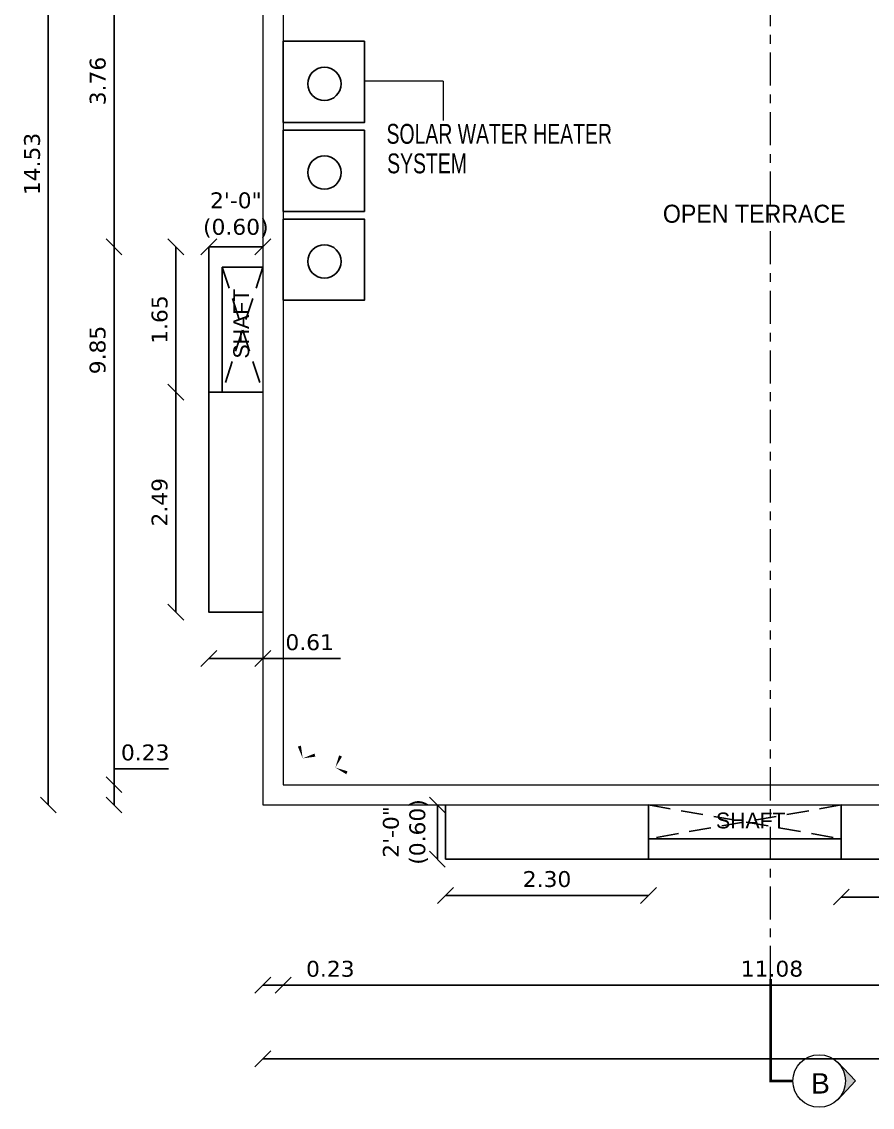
# Model space of a CAD drawing. Header units: metres. Extents: x 927 to 1109, y 805 to 891.
# Drawn here: x 1078.52 to 1088.16, y 822.47 to 834.77 of the extents above; entities that cross this region are included whole.
import ezdxf

# ---------------------------------------------------------------- set-up
doc = ezdxf.new("R2010")
doc.units = ezdxf.units.M
doc.header["$MEASUREMENT"] = 0
doc.header["$PDMODE"] = 2
doc.header["$PDSIZE"] = 50
doc.linetypes.add('CENTER', pattern=[2, 1.25, -0.25, 0.25, -0.25])
doc.linetypes.add('HIDDEN', pattern=[0.375, 0.25, -0.125])
doc.layers.get('0').update_dxf_attribs({"lineweight": 0})
doc.layers.get('Defpoints').update_dxf_attribs({"lineweight": 0})
for name, color, linetype in [('ABOVE', 250, 'HIDDEN'), ('CONSIDER AREA', 7, 'Continuous'), ('FURN', 251, 'Continuous'), ('ROOM TEXT SCH', 7, 'Continuous'), ('window', 252, 'Continuous')]:
    doc.layers.add(name, color=color, linetype=linetype)
for name, color, linetype, lineweight in [('DIM', 3, 'Continuous', 0), ('ED', 30, 'Continuous', 0), ('ROOM TEXT', 7, 'Continuous', 0), ('SECLINE', 2, 'CENTER', 0), ('wall', 7, 'Continuous', 0)]:
    doc.layers.add(name, color=color, linetype=linetype, lineweight=lineweight)
doc.styles.add('DM', font='arial.ttf', dxfattribs={"width": 0.7})
doc.styles.add('GRIDTEXT', font='arial.ttf', dxfattribs={"height": 6})
doc.styles.get("Standard").update_dxf_attribs({"font": 'verdana.ttf', "height": 0.18})
doc.styles.add('UATEXT', font='GOTHIC.TTF')
doc.styles.add('USA TEXT', font='GOTHIC.TTF', dxfattribs={"width": 0.8})
doc.dimstyles.new('ED', dxfattribs={"dimscale": 0, "dimtxt": 0.18, "dimasz": 0.18, "dimexe": 0, "dimexo": 0, "dimgap": 0.09, "dimtad": 1, "dimtoh": 1, "dimzin": 3, "dimdsep": 46, "dimtxsty": 'Standard', "dimblk": 'OBLIQUE', "dimcen": 0.09, "dimse1": 1, "dimse2": 1, "dimclrd": 251, "dimclrt": 30, "dimadec": 0, "dimazin": 0, "dimtfac": 1, "dimtmove": 0, "dimatfit": 3, "dimldrblk": 'ARCHTICK', "dimfxl": 1, "dimtolj": 1, "dimtzin": 0, "dimarcsym": 0})

# ---------------------------------------------------------------- blocks, each defined once
blk = doc.blocks.new('ARROW2')
at = {"layer": 'FURN'}
for points in [[(0, 0, 0, 1.41, 0), (-3.98, 3.98, 1.41, 1.41, 0)], [(0, 0, 0, 1.41, 0), (3.98, 3.98, 1.41, 1.41, 0)]]:
    blk.add_lwpolyline(points, format="xyseb", dxfattribs=at)
blk = doc.blocks.new('_Oblique')
at = {"color": 0, "linetype": 'ByBlock', "lineweight": -2}
blk.add_line((-0.5, -0.5), (0.5, 0.5), dxfattribs=at)
blk = doc.blocks.new('*D68')
at = {"layer": 'Defpoints', "color": 0, "transparency": 16777216}
for p in [(1079.563, 826.126), (1092.558, 826.126), (1081.25, 825.896)]:
    blk.add_point(p, dxfattribs=at)
at = {"layer": 'ED', "color": 251, "lineweight": -2, "transparency": 16777216}
for p, q in [((1079.563, 826.126), (1079.563, 826.306)), ((1079.563, 826.306), (1080.18, 826.306)), ((1079.563, 825.896), (1079.563, 826.126))]:
    blk.add_line(p, q, dxfattribs=at)
at = {"layer": 'ED', "color": 251, "lineweight": -2, "transparency": 16777216, "xscale": 0.18, "yscale": 0.18, "zscale": 0.18}
for p, rotation in [((1079.563, 826.126), 90), ((1079.563, 825.896), 270)]:
    blk.add_blockref('_Oblique', p, dxfattribs=dict(at, rotation=rotation))
at = {"layer": 'ED', "color": 30, "transparency": 16777216, "insert": (1079.916, 826.49), "char_height": 0.18, "attachment_point": 5}
blk.add_mtext('\\A1;0.23', dxfattribs=at)
blk = doc.blocks.new('_ArchTick')
at = {"color": 0, "const_width": 0.15}
blk.add_lwpolyline([(-0.5, -0.5), (0.5, 0.5)], dxfattribs=at)
blk = doc.blocks.new('*D69')
at = {"layer": 'Defpoints', "color": 0, "transparency": 16777216}
for p in [(1079.563, 835.978), (1080.637, 835.978), (1092.558, 826.126)]:
    blk.add_point(p, dxfattribs=at)
at = {"layer": 'ED', "color": 251, "lineweight": -2, "transparency": 16777216}
blk.add_line((1079.563, 826.126), (1079.563, 835.978), dxfattribs=at)
at = {"layer": 'ED', "color": 251, "lineweight": -2, "transparency": 16777216, "xscale": 0.18, "yscale": 0.18, "zscale": 0.18}
for p, rotation in [((1079.563, 835.978), 90), ((1079.563, 826.126), 270)]:
    blk.add_blockref('_Oblique', p, dxfattribs=dict(at, rotation=rotation))
at = {"layer": 'ED', "color": 30, "transparency": 16777216, "insert": (1079.378, 831.052), "char_height": 0.18, "attachment_point": 5, "rotation": 90}
blk.add_mtext('\\A1;9.85', dxfattribs=at)
blk = doc.blocks.new('*D70')
at = {"layer": 'Defpoints', "color": 0, "transparency": 16777216}
for p in [(1080.637, 835.978), (1079.563, 832.221), (1081.48, 832.221)]:
    blk.add_point(p, dxfattribs=at)
at = {"layer": 'ED', "color": 251, "lineweight": -2, "transparency": 16777216}
blk.add_line((1079.563, 835.978), (1079.563, 832.221), dxfattribs=at)
at = {"layer": 'ED', "color": 251, "lineweight": -2, "transparency": 16777216, "xscale": 0.18, "yscale": 0.18, "zscale": 0.18}
for p, rotation in [((1079.563, 835.978), 90), ((1079.563, 832.221), 270)]:
    blk.add_blockref('_Oblique', p, dxfattribs=dict(at, rotation=rotation))
at = {"layer": 'ED', "color": 30, "transparency": 16777216, "insert": (1079.379, 834.1), "char_height": 0.18, "attachment_point": 5, "rotation": 90}
blk.add_mtext('\\A1;3.76', dxfattribs=at)
blk = doc.blocks.new('*D71')
at = {"layer": 'Defpoints', "color": 0, "transparency": 16777216}
for p in [(1079.563, 840.195), (1080.867, 840.195), (1081.48, 832.221)]:
    blk.add_point(p, dxfattribs=at)
at = {"layer": 'ED', "color": 251, "lineweight": -2, "transparency": 16777216}
blk.add_line((1079.563, 832.221), (1079.563, 840.195), dxfattribs=at)
at = {"layer": 'ED', "color": 251, "lineweight": -2, "transparency": 16777216, "xscale": 0.18, "yscale": 0.18, "zscale": 0.18}
for p, rotation in [((1079.563, 840.195), 90), ((1079.563, 832.221), 270)]:
    blk.add_blockref('_Oblique', p, dxfattribs=dict(at, rotation=rotation))
at = {"layer": 'ED', "color": 30, "transparency": 16777216, "insert": (1079.379, 836.208), "char_height": 0.18, "attachment_point": 5, "rotation": 90}
blk.add_mtext('\\A1;7.97', dxfattribs=at)
blk = doc.blocks.new('*D23')
at = {"layer": 'Defpoints', "color": 0, "transparency": 16777216}
for p in [(1079.563, 840.425), (1078.818, 825.896), (1079.563, 825.896)]:
    blk.add_point(p, dxfattribs=at)
at = {"layer": 'ED', "color": 251, "lineweight": -2, "transparency": 16777216}
blk.add_line((1078.818, 840.425), (1078.818, 825.896), dxfattribs=at)
at = {"layer": 'ED', "color": 251, "lineweight": -2, "transparency": 16777216, "xscale": 0.18, "yscale": 0.18, "zscale": 0.18}
for p, rotation in [((1078.818, 840.425), 90), ((1078.818, 825.896), 270)]:
    blk.add_blockref('_Oblique', p, dxfattribs=dict(at, rotation=rotation))
at = {"layer": 'ED', "color": 30, "transparency": 16777216, "insert": (1078.635, 833.16), "char_height": 0.18, "attachment_point": 5, "rotation": 90}
blk.add_mtext('\\A1;14.53', dxfattribs=at)
blk = doc.blocks.new('*D24')
at = {"layer": 'Defpoints', "color": 0, "transparency": 16777216}
for p in [(1081.48, 826.126), (1081.25, 825.896), (1081.48, 823.854)]:
    blk.add_point(p, dxfattribs=at)
at = {"layer": 'ED', "color": 251, "lineweight": -2, "transparency": 16777216}
for p, q in [((1081.25, 823.854), (1081.48, 823.854)), ((1081.48, 823.854), (1082.367, 823.854))]:
    blk.add_line(p, q, dxfattribs=at)
at = {"layer": 'ED', "color": 251, "lineweight": -2, "transparency": 16777216, "xscale": 0.18, "yscale": 0.18, "zscale": 0.18, "rotation": 180}
blk.add_blockref('_Oblique', (1081.25, 823.854), dxfattribs=at)
at = {"layer": 'ED', "color": 251, "lineweight": -2, "transparency": 16777216, "xscale": 0.18, "yscale": 0.18, "zscale": 0.18}
blk.add_blockref('_Oblique', (1081.48, 823.854), dxfattribs=at)
at = {"layer": 'ED', "color": 30, "transparency": 16777216, "insert": (1082.014, 824.038), "char_height": 0.18, "attachment_point": 5}
blk.add_mtext('\\A1;0.23', dxfattribs=at)
blk = doc.blocks.new('*D72')
at = {"layer": 'Defpoints', "color": 0, "transparency": 16777216}
for p in [(1081.48, 826.126), (1092.558, 825.283), (1092.558, 823.854)]:
    blk.add_point(p, dxfattribs=at)
at = {"layer": 'ED', "color": 251, "lineweight": -2, "transparency": 16777216}
blk.add_line((1081.48, 823.854), (1092.558, 823.854), dxfattribs=at)
at = {"layer": 'ED', "color": 251, "lineweight": -2, "transparency": 16777216, "xscale": 0.18, "yscale": 0.18, "zscale": 0.18, "rotation": 180}
blk.add_blockref('_Oblique', (1081.48, 823.854), dxfattribs=at)
at = {"layer": 'ED', "color": 251, "lineweight": -2, "transparency": 16777216, "xscale": 0.18, "yscale": 0.18, "zscale": 0.18}
blk.add_blockref('_Oblique', (1092.558, 823.854), dxfattribs=at)
at = {"layer": 'ED', "color": 30, "transparency": 16777216, "insert": (1087.019, 824.039), "char_height": 0.18, "attachment_point": 5}
blk.add_mtext('\\A1;11.08', dxfattribs=at)
blk = doc.blocks.new('*D25')
at = {"layer": 'Defpoints', "color": 0, "transparency": 16777216}
for p in [(1081.25, 823.714), (1106.282, 823.714), (1106.282, 823.02)]:
    blk.add_point(p, dxfattribs=at)
at = {"layer": 'ED', "color": 251, "lineweight": -2, "transparency": 16777216}
blk.add_line((1081.25, 823.02), (1106.282, 823.02), dxfattribs=at)
at = {"layer": 'ED', "color": 251, "lineweight": -2, "transparency": 16777216, "xscale": 0.18, "yscale": 0.18, "zscale": 0.18, "rotation": 180}
blk.add_blockref('_Oblique', (1081.25, 823.02), dxfattribs=at)
at = {"layer": 'ED', "color": 251, "lineweight": -2, "transparency": 16777216, "xscale": 0.18, "yscale": 0.18, "zscale": 0.18}
blk.add_blockref('_Oblique', (1106.282, 823.02), dxfattribs=at)
at = {"layer": 'ED', "color": 30, "transparency": 16777216, "insert": (1093.766, 823.203), "char_height": 0.18, "attachment_point": 5}
blk.add_mtext('\\A1;25.03', dxfattribs=at)
blk = doc.blocks.new('*D83')
at = {"layer": 'Defpoints', "color": 0, "transparency": 16777216}
for p in [(1083.32, 825.283), (1085.62, 825.283), (1085.62, 824.871)]:
    blk.add_point(p, dxfattribs=at)
at = {"layer": 'ED', "color": 251, "lineweight": -2, "transparency": 16777216}
blk.add_line((1083.32, 824.871), (1085.62, 824.871), dxfattribs=at)
at = {"layer": 'ED', "color": 251, "lineweight": -2, "transparency": 16777216, "xscale": 0.18, "yscale": 0.18, "zscale": 0.18, "rotation": 180}
blk.add_blockref('_Oblique', (1083.32, 824.871), dxfattribs=at)
at = {"layer": 'ED', "color": 251, "lineweight": -2, "transparency": 16777216, "xscale": 0.18, "yscale": 0.18, "zscale": 0.18}
blk.add_blockref('_Oblique', (1085.62, 824.871), dxfattribs=at)
at = {"layer": 'ED', "color": 30, "transparency": 16777216, "insert": (1084.47, 825.055), "char_height": 0.18, "attachment_point": 5}
blk.add_mtext('\\A1;2.30', dxfattribs=at)
blk = doc.blocks.new('*D84')
at = {"layer": 'Defpoints', "color": 0, "transparency": 16777216}
for p in [(1087.805, 825.283), (1090.335, 825.283), (1090.335, 824.853)]:
    blk.add_point(p, dxfattribs=at)
at = {"layer": 'ED', "color": 251, "lineweight": -2, "transparency": 16777216}
blk.add_line((1087.805, 824.853), (1090.335, 824.853), dxfattribs=at)
at = {"layer": 'ED', "color": 251, "lineweight": -2, "transparency": 16777216, "xscale": 0.18, "yscale": 0.18, "zscale": 0.18, "rotation": 180}
blk.add_blockref('_Oblique', (1087.805, 824.853), dxfattribs=at)
at = {"layer": 'ED', "color": 251, "lineweight": -2, "transparency": 16777216, "xscale": 0.18, "yscale": 0.18, "zscale": 0.18}
blk.add_blockref('_Oblique', (1090.335, 824.853), dxfattribs=at)
at = {"layer": 'ED', "color": 30, "transparency": 16777216, "insert": (1089.07, 825.037), "char_height": 0.18, "attachment_point": 5}
blk.add_mtext('\\A1;2.53', dxfattribs=at)
blk = doc.blocks.new('*D53')
at = {"layer": 'Defpoints', "color": 0, "transparency": 16777216}
for p in [(1080.264, 830.573), (1080.637, 830.573), (1080.637, 828.081)]:
    blk.add_point(p, dxfattribs=at)
at = {"layer": 'ED', "color": 251, "lineweight": -2, "transparency": 16777216}
blk.add_line((1080.264, 828.081), (1080.264, 830.573), dxfattribs=at)
at = {"layer": 'ED', "color": 251, "lineweight": -2, "transparency": 16777216, "xscale": 0.18, "yscale": 0.18, "zscale": 0.18}
for p, rotation in [((1080.264, 830.573), 90), ((1080.264, 828.081), 270)]:
    blk.add_blockref('_Oblique', p, dxfattribs=dict(at, rotation=rotation))
at = {"layer": 'ED', "color": 30, "transparency": 16777216, "insert": (1080.08, 829.327), "char_height": 0.18, "attachment_point": 5, "rotation": 90}
blk.add_mtext('\\A1;2.49', dxfattribs=at)
blk = doc.blocks.new('*D17')
at = {"layer": 'Defpoints', "color": 0, "transparency": 16777216}
for p in [(1080.264, 832.221), (1080.637, 832.221), (1081.25, 830.573)]:
    blk.add_point(p, dxfattribs=at)
at = {"layer": 'ED', "color": 251, "lineweight": -2, "transparency": 16777216}
blk.add_line((1080.264, 830.573), (1080.264, 832.221), dxfattribs=at)
at = {"layer": 'ED', "color": 251, "lineweight": -2, "transparency": 16777216, "xscale": 0.18, "yscale": 0.18, "zscale": 0.18}
for p, rotation in [((1080.264, 832.221), 90), ((1080.264, 830.573), 270)]:
    blk.add_blockref('_Oblique', p, dxfattribs=dict(at, rotation=rotation))
at = {"layer": 'ED', "color": 30, "transparency": 16777216, "insert": (1080.08, 831.397), "char_height": 0.18, "attachment_point": 5, "rotation": 90}
blk.add_mtext('\\A1;1.65', dxfattribs=at)
blk = doc.blocks.new('*D57')
at = {"layer": 'Defpoints', "color": 0, "transparency": 16777216}
for p in [(1080.637, 828.081), (1081.25, 828.081), (1081.25, 827.555)]:
    blk.add_point(p, dxfattribs=at)
at = {"layer": 'ED', "color": 251, "lineweight": -2, "transparency": 16777216}
for p, q in [((1080.637, 827.555), (1081.25, 827.555)), ((1081.25, 827.555), (1082.129, 827.555))]:
    blk.add_line(p, q, dxfattribs=at)
at = {"layer": 'ED', "color": 251, "lineweight": -2, "transparency": 16777216, "xscale": 0.18, "yscale": 0.18, "zscale": 0.18, "rotation": 180}
blk.add_blockref('_Oblique', (1080.637, 827.555), dxfattribs=at)
at = {"layer": 'ED', "color": 251, "lineweight": -2, "transparency": 16777216, "xscale": 0.18, "yscale": 0.18, "zscale": 0.18}
blk.add_blockref('_Oblique', (1081.25, 827.555), dxfattribs=at)
at = {"layer": 'ED', "color": 30, "transparency": 16777216, "insert": (1081.78, 827.739), "char_height": 0.18, "attachment_point": 5}
blk.add_mtext('\\A1;0.61', dxfattribs=at)
blk = doc.blocks.new('*D39')
at = {"layer": 'Defpoints', "color": 0, "transparency": 16777216}
for p in [(1080.637, 832.221), (1081.25, 832.221), (1081.25, 832.221)]:
    blk.add_point(p, dxfattribs=at)
at = {"layer": 'ED', "color": 251, "lineweight": -2, "transparency": 16777216}
blk.add_line((1080.637, 832.221), (1081.25, 832.221), dxfattribs=at)
at = {"layer": 'ED', "color": 251, "lineweight": -2, "transparency": 16777216, "xscale": 0.18, "yscale": 0.18, "zscale": 0.18, "rotation": 180}
blk.add_blockref('_Oblique', (1080.637, 832.221), dxfattribs=at)
at = {"layer": 'ED', "color": 251, "lineweight": -2, "transparency": 16777216, "xscale": 0.18, "yscale": 0.18, "zscale": 0.18}
blk.add_blockref('_Oblique', (1081.25, 832.221), dxfattribs=at)
at = {"layer": 'ED', "color": 30, "transparency": 16777216, "insert": (1080.943, 832.582), "char_height": 0.18, "attachment_point": 5}
blk.add_mtext('\\A1;2\'-0"\\P(0.60)', dxfattribs=at)
blk = doc.blocks.new('*D42')
at = {"layer": 'Defpoints', "color": 0, "transparency": 16777216}
for p in [(1082.323, 825.896), (1083.227, 825.896), (1082.323, 825.283)]:
    blk.add_point(p, dxfattribs=at)
at = {"layer": 'ED', "color": 251, "lineweight": -2, "transparency": 16777216}
blk.add_line((1083.227, 825.283), (1083.227, 825.896), dxfattribs=at)
at = {"layer": 'ED', "color": 251, "lineweight": -2, "transparency": 16777216, "xscale": 0.18, "yscale": 0.18, "zscale": 0.18}
for p, rotation in [((1083.227, 825.896), 90), ((1083.227, 825.283), 270)]:
    blk.add_blockref('_Oblique', p, dxfattribs=dict(at, rotation=rotation))
at = {"layer": 'ED', "color": 30, "transparency": 16777216, "insert": (1082.866, 825.59), "char_height": 0.18, "attachment_point": 5, "rotation": 90}
blk.add_mtext('\\A1;2\'-0"\\P(0.60) ', dxfattribs=at)

msp = doc.modelspace()

# ---------------------------------------------------------------- hatches: boundary and pattern name
at = {"layer": 'SECLINE'}
msp.add_hatch(color=41, dxfattribs=at).paths.add_polyline_path([(1087.965, 822.768), (1087.78, 822.963, -0.372105), (1087.78, 822.573)])

# ---------------------------------------------------------------- linework, layer by layer
at = {"layer": 'ABOVE'}
for p, q in [((1080.789, 831.991), (1081.25, 830.573)), ((1081.25, 831.991), (1080.789, 830.573)), ((1085.62, 825.896), (1087.805, 825.513)), ((1087.805, 825.896), (1085.62, 825.513))]:
    msp.add_line(p, q, dxfattribs=at)
at = {"layer": 'CONSIDER AREA'}
for points in [[(1081.48, 834.55), (1081.48, 833.63), (1082.4, 833.63), (1082.4, 834.55)], [(1081.48, 833.543), (1081.48, 832.623), (1082.4, 832.623), (1082.4, 833.543)], [(1081.48, 832.536), (1081.48, 831.616), (1082.4, 831.616), (1082.4, 832.536)]]:
    msp.add_lwpolyline(points, close=True, dxfattribs=at)
for centre in [(1081.947, 834.068), (1081.947, 833.062), (1081.947, 832.055)]:
    msp.add_circle(centre, 0.189, dxfattribs=at)
at = {"layer": 'ED'}
for q in [(1082.4, 834.097), (1083.291, 833.651)]:
    msp.add_line((1083.291, 834.097), q, dxfattribs=at)
at = {"layer": 'SECLINE', "linetype": 'CENTER', "ltscale": 0.3}
msp.add_line((1087.003, 823.923), (1087.003, 841.829), dxfattribs=at)
at = {"layer": 'SECLINE', "color": 41, "linetype": 'Continuous'}
for q in [(1087.76, 822.984), (1087.76, 822.552)]:
    msp.add_line((1087.965, 822.768), q, dxfattribs=at)
at = {"layer": 'SECLINE', "linetype": 'CENTER', "ltscale": 0.3, "const_width": 0.0303}
msp.add_lwpolyline([(1087.256, 822.768), (1087.003, 822.768), (1087.003, 823.923)], dxfattribs=at)
at = {"layer": 'SECLINE', "color": 41, "linetype": 'Continuous'}
msp.add_circle((1087.554, 822.768), 0.298, dxfattribs=at)
msp.add_circle((1087.554, 822.768), 0.298, dxfattribs=at)
at = {"layer": 'wall', "color": 1}
for p, q in [((1081.48, 836.208), (1081.48, 832.221)), ((1081.25, 835.978), (1081.25, 832.221)), ((1081.25, 832.221), (1081.25, 825.896)), ((1081.48, 832.221), (1081.48, 826.126)), ((1081.48, 826.126), (1092.558, 826.126)), ((1081.25, 825.896), (1092.558, 825.896)), ((1085.62, 825.896), (1085.62, 825.283)), ((1087.805, 825.283), (1087.805, 825.896))]:
    msp.add_line(p, q, dxfattribs=at)
at = {"layer": 'window', "color": 252}
for p, q in [((1081.25, 832.221), (1080.637, 832.221)), ((1080.637, 828.081), (1080.637, 832.221)), ((1081.25, 831.991), (1080.789, 831.991)), ((1080.789, 830.573), (1080.789, 831.991)), ((1087.805, 825.513), (1085.62, 825.513)), ((1085.62, 825.283), (1083.32, 825.283)), ((1087.805, 825.283), (1085.62, 825.283)), ((1090.335, 825.283), (1087.805, 825.283))]:
    msp.add_line(p, q, dxfattribs=at)
for points in [[(1081.25, 830.573), (1080.637, 830.573), (1080.637, 828.081), (1081.25, 828.081)], [(1083.32, 825.896), (1083.32, 825.283), (1085.62, 825.283), (1085.62, 825.896)], [(1087.805, 825.896), (1087.805, 825.283), (1090.335, 825.283), (1090.335, 825.896)]]:
    msp.add_lwpolyline(points, dxfattribs=at)

# ---------------------------------------------------------------- block references
at = {"layer": 'DIM', "xscale": 0.0255555555555556, "yscale": 0.0255555555555556, "zscale": 0.0255555555555556}
for p, rotation in [((1081.701, 826.424), 329.9794919397049), ((1082.071, 826.32), 290.7122838739541)]:
    msp.add_blockref('ARROW2', p, dxfattribs=dict(at, rotation=rotation))

# ---------------------------------------------------------------- texts
at = {"layer": 'DIM', "style": 'DM', "width": 0.7}
for s, p in [('SOLAR WATER HEATER', (1082.651, 833.389)), ('SYSTEM', (1082.658, 833.054))]:
    msp.add_text(s, height=0.225, dxfattribs=at).set_placement(p)
at = {"layer": 'ROOM TEXT', "style": 'UATEXT'}
msp.add_text('SHAFT', height=0.18, rotation=90, dxfattribs=at).set_placement((1081.094, 830.955))
msp.add_text('SHAFT', height=0.18, dxfattribs=at).set_placement((1086.385, 825.63))
at = {"layer": 'ROOM TEXT SCH', "color": 7, "style": 'USA TEXT', "width": 0.96}
msp.add_text('OPEN TERRACE', height=0.20444, dxfattribs=at).set_placement((1085.783, 832.494))
at = {"layer": 'SECLINE', "color": 6, "style": 'GRIDTEXT'}
msp.add_text('B', height=0.23, rotation=0, dxfattribs=at).set_placement((1087.461, 822.626))

# ---------------------------------------------------------------- dimensions: what is measured, and where the dimension line sits
at = {"layer": 'ED'}
for base, p1, p2, picture, middle in [((1078.818, 825.896), (1079.563, 840.425), (1079.563, 825.896), '*D23', (1078.635, 833.16)), ((1079.563, 840.195), (1081.48, 832.221), (1080.867, 840.195), '*D71', (1079.379, 836.208)), ((1079.563, 835.978), (1092.558, 826.126), (1080.637, 835.978), '*D69', (1079.378, 831.052)), ((1079.563, 832.221), (1080.637, 835.978), (1081.48, 832.221), '*D70', (1079.379, 834.1)), ((1080.264, 832.221), (1081.25, 830.573), (1080.637, 832.221), '*D17', (1080.08, 831.397)), ((1080.264, 830.573), (1080.637, 828.081), (1080.637, 830.573), '*D53', (1080.08, 829.327)), ((1079.563, 826.126), (1081.25, 825.896), (1092.558, 826.126), '*D68', (1079.916, 826.49))]:
    dim = msp.add_linear_dim(base=base, p1=p1, p2=p2, angle=90, dimstyle='ED', override={"dimscale": 1, "dimpost": '\\X'}, dxfattribs=at)
    dim.commit()
    dim.dimension.update_dxf_attribs({"geometry": picture, "text_midpoint": middle})
dim = msp.add_linear_dim(base=(1081.25, 832.221), p1=(1080.637, 832.221), p2=(1081.25, 832.221), text='2\'-0"\\P(0.60)', dimstyle='ED', override={"dimscale": 1, "dimpost": '\\X'}, dxfattribs=at)
dim.commit()
dim.dimension.update_dxf_attribs({"geometry": '*D39', "text_midpoint": (1080.943, 832.221), "dimtype": 160})
for base, p1, p2, picture, middle in [((1081.25, 827.555), (1080.637, 828.081), (1081.25, 828.081), '*D57', (1081.78, 827.739)), ((1081.48, 823.854), (1081.25, 825.896), (1081.48, 826.126), '*D24', (1082.014, 824.038)), ((1092.558, 823.854), (1081.48, 826.126), (1092.558, 825.283), '*D72', (1087.019, 824.039)), ((1085.62, 824.871), (1083.32, 825.283), (1085.62, 825.283), '*D83', (1084.47, 825.055)), ((1090.335, 824.853), (1087.805, 825.283), (1090.335, 825.283), '*D84', (1089.07, 825.037)), ((1106.282, 823.02), (1081.25, 823.714), (1106.282, 823.714), '*D25', (1093.766, 823.203))]:
    dim = msp.add_linear_dim(base=base, p1=p1, p2=p2, dimstyle='ED', override={"dimscale": 1, "dimpost": '\\X'}, dxfattribs=at)
    dim.commit()
    dim.dimension.update_dxf_attribs({"geometry": picture, "text_midpoint": middle})
dim = msp.add_linear_dim(base=(1083.227, 825.896), p1=(1082.323, 825.283), p2=(1082.323, 825.896), angle=90, text='2\'-0"\\P(0.60) ', dimstyle='ED', override={"dimscale": 1, "dimpost": '\\X'}, dxfattribs=at)
dim.commit()
dim.dimension.update_dxf_attribs({"geometry": '*D42', "text_midpoint": (1083.227, 825.59), "dimtype": 160})

doc.saveas('drawing.dxf')
